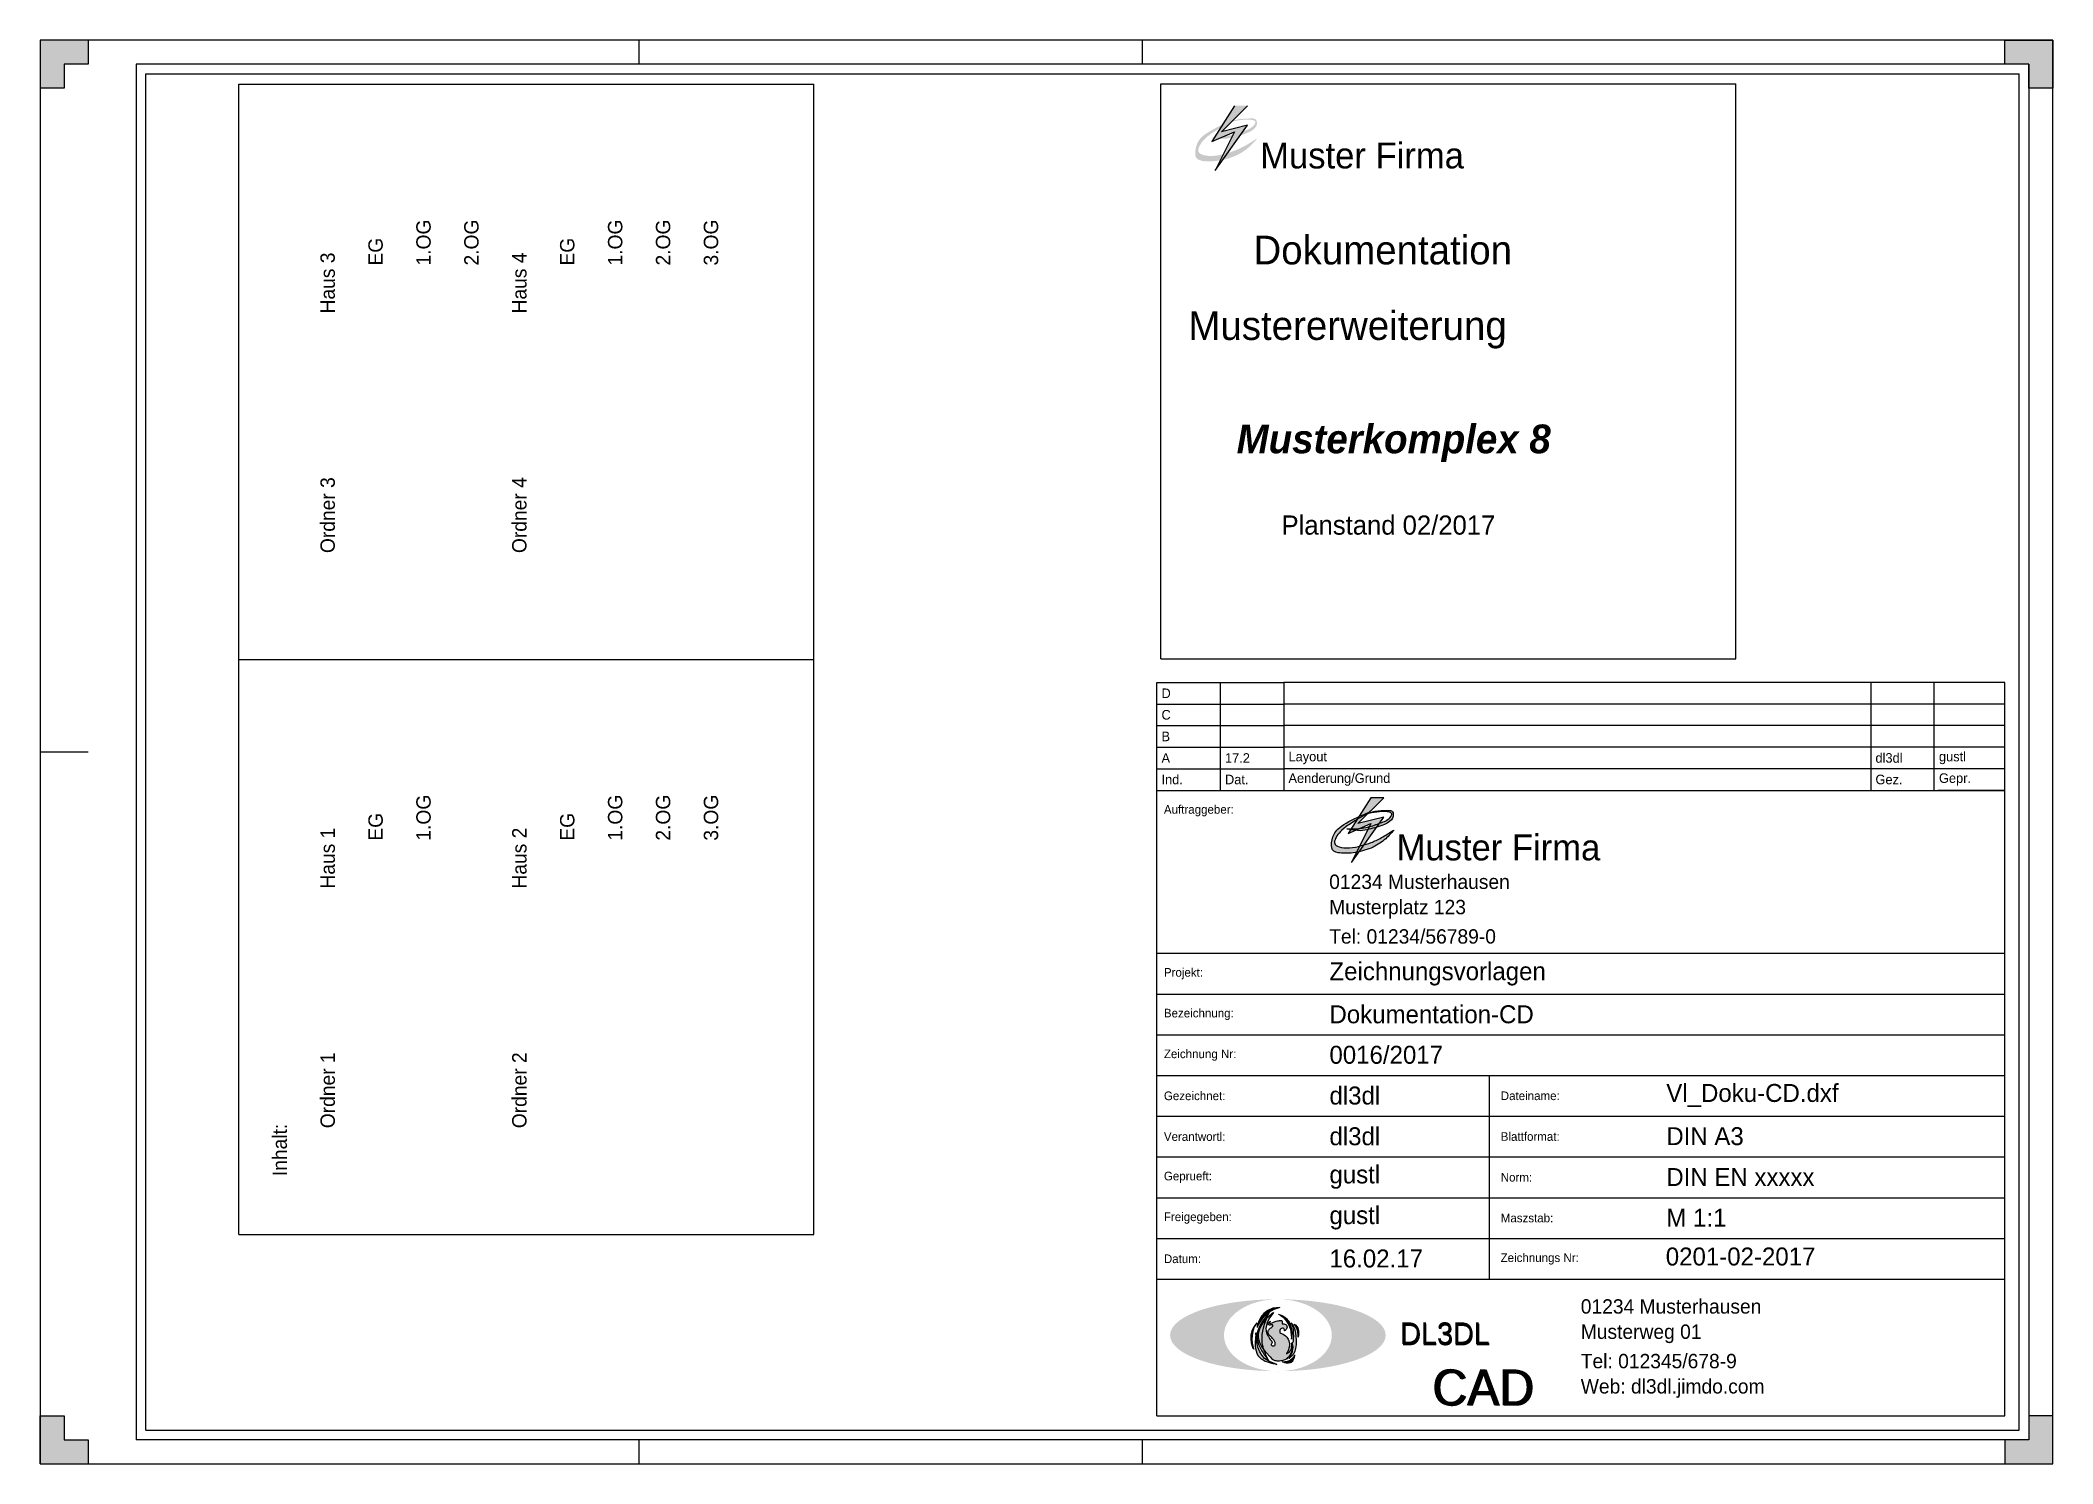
# Model space of a CAD drawing. Header units: millimetres. Extents: x 0 to 420, y 0 to 297.
import ezdxf

# ---------------------------------------------------------------- set-up
doc = ezdxf.new("R2010")
doc.units = ezdxf.units.MM
for name, color, linetype, true_color in [('Blattrahmen', 2, 'Continuous', 0xffff00), ('CD-Text-1', 30, 'Continuous', 0xff7f00), ('CD-Text-2', 94, 'Continuous', 0x008000), ('CD-Text_3', 30, 'Continuous', 0xff7f00), ('Faltmarken', 3, 'Continuous', 0x00ff00), ('Logo', 5, 'Continuous', 0x0000ff), ('Logo Adresse', 5, 'Continuous', 0x0000ff), ('Logo Text', 1, 'Continuous', 0xff0000), ('Logo_a', 1, 'Continuous', 0xff0000), ('Logo_b', 30, 'Continuous', 0xff7f00), ('Logo_c', 14, 'Continuous', 0x800000), ('Musterlogo AG', 3, 'Continuous', 0x00ff00), ('Musterlogo AG 1', 1, 'Continuous', 0xff0000), ('Musterlogo AG Text', 5, 'Continuous', 0x0000ff), ('pfoenix', 94, 'Continuous', 0x008000), ('Planecken', 2, 'Continuous', 0xffff00), ('Plankopf Legende', 6, 'Continuous', 0xff00ff), ('Plankopf Rahmen', 94, 'Continuous', 0x008000), ('Plankopf Text augefuellt', 134, 'Continuous', 0x008080), ('Plankopf Text Vorgabe', 1, 'Continuous', 0xff0000), ('Zeichnungsrahmen rot', 1, 'Continuous', 0xff0000), ('Zeichnungsrahmen_blau', 5, 'Continuous', 0x0000ff)]:
    doc.layers.add(name, color=color, linetype=linetype, true_color=true_color)
doc.styles.add('textstyle0', font='')
doc.styles.add('textstyle1', font='')
doc.styles.add('textstyle10', font='')
doc.styles.add('textstyle11', font='')
doc.styles.add('textstyle12', font='')
doc.styles.add('textstyle13', font='')
doc.styles.add('textstyle14', font='')
doc.styles.add('textstyle15', font='')
doc.styles.add('textstyle16', font='')
doc.styles.add('textstyle17', font='')
doc.styles.add('textstyle18', font='')
doc.styles.add('textstyle19', font='')
doc.styles.add('textstyle2', font='')
doc.styles.add('textstyle20', font='')
doc.styles.add('textstyle21', font='')
doc.styles.add('textstyle22', font='')
doc.styles.add('textstyle23', font='')
doc.styles.add('textstyle24', font='')
doc.styles.add('textstyle25', font='')
doc.styles.add('textstyle26', font='')
doc.styles.add('textstyle27', font='')
doc.styles.add('textstyle28', font='')
doc.styles.add('textstyle29', font='')
doc.styles.add('textstyle3', font='')
doc.styles.add('textstyle30', font='')
doc.styles.add('textstyle31', font='')
doc.styles.add('textstyle32', font='')
doc.styles.add('textstyle33', font='')
doc.styles.add('textstyle34', font='')
doc.styles.add('textstyle35', font='')
doc.styles.add('textstyle36', font='')
doc.styles.add('textstyle37', font='')
doc.styles.add('textstyle38', font='')
doc.styles.add('textstyle39', font='')
doc.styles.add('textstyle4', font='')
doc.styles.add('textstyle40', font='')
doc.styles.add('textstyle41', font='')
doc.styles.add('textstyle42', font='')
doc.styles.add('textstyle43', font='')
doc.styles.add('textstyle44', font='')
doc.styles.add('textstyle45', font='')
doc.styles.add('textstyle46', font='')
doc.styles.add('textstyle47', font='')
doc.styles.add('textstyle48', font='')
doc.styles.add('textstyle49', font='')
doc.styles.add('textstyle5', font='')
doc.styles.add('textstyle50', font='')
doc.styles.add('textstyle51', font='')
doc.styles.add('textstyle52', font='')
doc.styles.add('textstyle53', font='')
doc.styles.add('textstyle54', font='')
doc.styles.add('textstyle55', font='')
doc.styles.add('textstyle56', font='')
doc.styles.add('textstyle57', font='')
doc.styles.add('textstyle58', font='')
doc.styles.add('textstyle59', font='')
doc.styles.add('textstyle6', font='')
doc.styles.add('textstyle60', font='')
doc.styles.add('textstyle61', font='')
doc.styles.add('textstyle62', font='')
doc.styles.add('textstyle63', font='')
doc.styles.add('textstyle64', font='')
doc.styles.add('textstyle65', font='')
doc.styles.add('textstyle66', font='')
doc.styles.add('textstyle67', font='')
doc.styles.add('textstyle68', font='')
doc.styles.add('textstyle69', font='')
doc.styles.add('textstyle7', font='')
doc.styles.add('textstyle70', font='')
doc.styles.add('textstyle71', font='')
doc.styles.add('textstyle72', font='')
doc.styles.add('textstyle73', font='')
doc.styles.add('textstyle74', font='')
doc.styles.add('textstyle75', font='')
doc.styles.add('textstyle76', font='')
doc.styles.add('textstyle77', font='')
doc.styles.add('textstyle78', font='')
doc.styles.add('textstyle8', font='')
doc.styles.add('textstyle9', font='')
doc.styles.get('textstyle0').set_extended_font_data('FreeMono')
doc.styles.get('textstyle1').set_extended_font_data('FreeMono')
doc.styles.get('textstyle10').set_extended_font_data('FreeMono')
doc.styles.get('textstyle11').set_extended_font_data('FreeMono')
doc.styles.get('textstyle12').set_extended_font_data('FreeMono')
doc.styles.get('textstyle13').set_extended_font_data('FreeMono')
doc.styles.get('textstyle14').set_extended_font_data('FreeMono')
doc.styles.get('textstyle15').set_extended_font_data('FreeMono')
doc.styles.get('textstyle16').set_extended_font_data('FreeMono')
doc.styles.get('textstyle17').set_extended_font_data('FreeMono')
doc.styles.get('textstyle18').set_extended_font_data('FreeMono')
doc.styles.get('textstyle19').set_extended_font_data('FreeMono')
doc.styles.get('textstyle2').set_extended_font_data('FreeMono')
doc.styles.get('textstyle20').set_extended_font_data('FreeMono')
doc.styles.get('textstyle21').set_extended_font_data('FreeMono')
doc.styles.get('textstyle22').set_extended_font_data('FreeMono')
doc.styles.get('textstyle23').set_extended_font_data('FreeMono')
doc.styles.get('textstyle24').set_extended_font_data('FreeMono')
doc.styles.get('textstyle25').set_extended_font_data('FreeMono', italic=True, bold=True)
doc.styles.get('textstyle26').set_extended_font_data('FreeMono')
doc.styles.get('textstyle27').set_extended_font_data('FreeMono')
doc.styles.get('textstyle28').set_extended_font_data('URW Chancery L')
doc.styles.get('textstyle29').set_extended_font_data('FreeMono')
doc.styles.get('textstyle3').set_extended_font_data('FreeMono')
doc.styles.get('textstyle30').set_extended_font_data('FreeMono')
doc.styles.get('textstyle31').set_extended_font_data('FreeMono')
doc.styles.get('textstyle32').set_extended_font_data('FreeMono')
doc.styles.get('textstyle33').set_extended_font_data('FreeMono')
doc.styles.get('textstyle34').set_extended_font_data('FreeMono')
doc.styles.get('textstyle35').set_extended_font_data('FreeMono')
doc.styles.get('textstyle36').set_extended_font_data('FreeMono')
doc.styles.get('textstyle37').set_extended_font_data('FreeMono')
doc.styles.get('textstyle38').set_extended_font_data('FreeMono')
doc.styles.get('textstyle39').set_extended_font_data('FreeMono')
doc.styles.get('textstyle4').set_extended_font_data('FreeMono')
doc.styles.get('textstyle40').set_extended_font_data('FreeMono')
doc.styles.get('textstyle41').set_extended_font_data('FreeMono')
doc.styles.get('textstyle42').set_extended_font_data('FreeMono')
doc.styles.get('textstyle43').set_extended_font_data('FreeMono')
doc.styles.get('textstyle44').set_extended_font_data('FreeMono')
doc.styles.get('textstyle45').set_extended_font_data('FreeMono')
doc.styles.get('textstyle46').set_extended_font_data('FreeMono')
doc.styles.get('textstyle47').set_extended_font_data('FreeMono')
doc.styles.get('textstyle48').set_extended_font_data('FreeMono')
doc.styles.get('textstyle49').set_extended_font_data('FreeMono')
doc.styles.get('textstyle5').set_extended_font_data('FreeMono')
doc.styles.get('textstyle50').set_extended_font_data('FreeMono')
doc.styles.get('textstyle51').set_extended_font_data('FreeMono')
doc.styles.get('textstyle52').set_extended_font_data('FreeMono')
doc.styles.get('textstyle53').set_extended_font_data('FreeMono')
doc.styles.get('textstyle54').set_extended_font_data('FreeMono')
doc.styles.get('textstyle55').set_extended_font_data('FreeMono')
doc.styles.get('textstyle56').set_extended_font_data('FreeMono')
doc.styles.get('textstyle57').set_extended_font_data('FreeMono')
doc.styles.get('textstyle58').set_extended_font_data('FreeMono')
doc.styles.get('textstyle59').set_extended_font_data('FreeMono')
doc.styles.get('textstyle6').set_extended_font_data('FreeMono')
doc.styles.get('textstyle60').set_extended_font_data('FreeMono')
doc.styles.get('textstyle61').set_extended_font_data('FreeMono')
doc.styles.get('textstyle62').set_extended_font_data('FreeMono')
doc.styles.get('textstyle63').set_extended_font_data('FreeMono')
doc.styles.get('textstyle64').set_extended_font_data('FreeMono')
doc.styles.get('textstyle65').set_extended_font_data('FreeMono')
doc.styles.get('textstyle66').set_extended_font_data('FreeMono')
doc.styles.get('textstyle67').set_extended_font_data('FreeMono')
doc.styles.get('textstyle68').set_extended_font_data('FreeMono')
doc.styles.get('textstyle69').set_extended_font_data('FreeMono')
doc.styles.get('textstyle7').set_extended_font_data('FreeMono')
doc.styles.get('textstyle70').set_extended_font_data('FreeMono')
doc.styles.get('textstyle71').set_extended_font_data('FreeMono')
doc.styles.get('textstyle72').set_extended_font_data('FreeMono')
doc.styles.get('textstyle73').set_extended_font_data('FreeMono')
doc.styles.get('textstyle74').set_extended_font_data('URW Chancery L')
doc.styles.get('textstyle75').set_extended_font_data('URW Chancery L')
doc.styles.get('textstyle76').set_extended_font_data('URW Chancery L')
doc.styles.get('textstyle77').set_extended_font_data('URW Chancery L')
doc.styles.get('textstyle78').set_extended_font_data('URW Chancery L')
doc.styles.get('textstyle8').set_extended_font_data('FreeMono')
doc.styles.get('textstyle9').set_extended_font_data('FreeMono')

msp = doc.modelspace()

# ---------------------------------------------------------------- hatches: boundary and pattern name
at = {"layer": 'Logo_a'}
h = msp.add_hatch(color=256, dxfattribs=at)
edge = h.paths.add_edge_path()
edge.add_ellipse((258.29, 26.81), major_axis=(18.75, 0), ratio=0.4, start_angle=0, end_angle=360)
edge = h.paths.add_edge_path()
edge.add_ellipse((258.29, 26.81), major_axis=(15, 0), ratio=0.5, start_angle=0, end_angle=360)
at = {"layer": 'Logo_b'}
h = msp.add_hatch(color=256, dxfattribs=at)
edge = h.paths.add_edge_path()
edge.add_ellipse((258.29, 26.81), major_axis=(15, 0), ratio=0.5, start_angle=0, end_angle=360)
edge = h.paths.add_edge_path()
edge.add_ellipse((258.29, 26.81), major_axis=(11.25, 0), ratio=0.666667, start_angle=0, end_angle=360)
at = {"layer": 'Logo_c'}
h = msp.add_hatch(color=256, dxfattribs=at)
edge = h.paths.add_edge_path()
edge.add_ellipse((258.29, 26.81), major_axis=(18.75, 0), ratio=0.4, start_angle=0, end_angle=360)
edge = h.paths.add_edge_path()
edge.add_ellipse((258.29, 26.81), major_axis=(22.5, 0), ratio=0.333333, start_angle=0, end_angle=360)
at = {"layer": 'Musterlogo AG'}
h = msp.add_hatch(color=256, dxfattribs=at)
edge = h.paths.add_edge_path()
edge.add_spline(control_points=[(244.23, 276.83), (246.69, 276.22), (248.67, 276.68), (252.41, 277.67), (254.09, 279.05), (253.86, 280.65), (252.94, 280.72), (249.89, 280.57), (247.98, 280.04), (242.42, 277.29), (241.19, 275.23), (240.81, 272.56), (242.11, 271.72), (245.47, 271.65), (249.51, 272.71), (252.18, 274.47), (254.09, 276.6), (254.09, 276.6), (251.34, 274.85), (249.28, 273.93), (247.37, 273.32), (244.78, 272.71), (242.42, 273.02), (241.5, 273.71), (241.8, 274.77), (242.48, 275.89), (243.83, 277.24), (246.71, 278.95), (248.16, 279.87), (249.41, 280.18), (250.44, 280.36), (251.66, 280.46), (252.84, 280.41), (253.37, 280.28), (253.68, 280), (253.53, 279.44), (252.61, 278.59), (251.56, 278.19), (250.33, 277.7), (248.95, 277.27), (247.37, 276.99), (246.02, 276.81), (244.23, 276.83), (244.23, 276.83)], knot_values=[0, 0, 0, 0, 1, 2, 3, 4, 5, 6, 7, 8, 9, 10, 11, 12, 13, 14, 15, 16, 17, 18, 19, 20, 21, 22, 23, 24, 25, 26, 27, 28, 29, 30, 31, 32, 33, 34, 35, 36, 37, 38, 39, 40, 41, 41, 41, 41], degree=3, periodic=0)
h = msp.add_hatch(color=256, dxfattribs=at)
edge = h.paths.add_edge_path()
edge.add_spline(control_points=[(244.23, 276.83), (246.69, 276.22), (248.67, 276.68), (252.41, 277.67), (254.09, 279.05), (253.86, 280.65), (252.94, 280.72), (249.89, 280.57), (247.98, 280.04), (242.42, 277.29), (241.19, 275.23), (240.81, 272.56), (242.11, 271.72), (245.47, 271.65), (249.51, 272.71), (252.18, 274.47), (254.09, 276.6), (254.09, 276.6), (251.34, 274.85), (249.28, 273.93), (247.37, 273.32), (244.78, 272.71), (242.42, 273.02), (241.5, 273.71), (241.8, 274.77), (242.48, 275.89), (243.83, 277.24), (246.71, 278.95), (248.16, 279.87), (249.41, 280.18), (250.44, 280.36), (251.66, 280.46), (252.84, 280.41), (253.37, 280.28), (253.68, 280), (253.53, 279.44), (252.61, 278.59), (251.56, 278.19), (250.33, 277.7), (248.95, 277.27), (247.37, 276.99), (246.02, 276.81), (244.23, 276.83), (244.23, 276.83)], knot_values=[0, 0, 0, 0, 1, 2, 3, 4, 5, 6, 7, 8, 9, 10, 11, 12, 13, 14, 15, 16, 17, 18, 19, 20, 21, 22, 23, 24, 25, 26, 27, 28, 29, 30, 31, 32, 33, 34, 35, 36, 37, 38, 39, 40, 41, 41, 41, 41], degree=3, periodic=0)
h = msp.add_hatch(color=256, dxfattribs=at)
edge = h.paths.add_edge_path()
edge.add_spline(control_points=[(272.68, 132.47), (275.14, 131.86), (277.12, 132.32), (280.86, 133.31), (282.54, 134.68), (282.31, 136.28), (281.39, 136.36), (278.34, 136.21), (276.44, 135.67), (270.87, 132.93), (269.65, 130.87), (269.26, 128.2), (270.56, 127.36), (273.92, 127.28), (277.96, 128.35), (280.63, 130.1), (282.54, 132.24), (282.54, 132.24), (279.79, 130.49), (277.73, 129.57), (275.82, 128.96), (273.23, 128.35), (270.87, 128.65), (269.95, 129.34), (270.26, 130.41), (270.94, 131.53), (272.29, 132.88), (275.16, 134.59), (276.61, 135.51), (277.86, 135.82), (278.89, 135.99), (280.11, 136.1), (281.29, 136.05), (281.82, 135.92), (282.13, 135.64), (281.98, 135.07), (281.06, 134.23), (280.01, 133.82), (278.78, 133.34), (277.4, 132.9), (275.82, 132.62), (274.47, 132.44), (272.68, 132.47), (272.68, 132.47)], knot_values=[0, 0, 0, 0, 1, 2, 3, 4, 5, 6, 7, 8, 9, 10, 11, 12, 13, 14, 15, 16, 17, 18, 19, 20, 21, 22, 23, 24, 25, 26, 27, 28, 29, 30, 31, 32, 33, 34, 35, 36, 37, 38, 39, 40, 41, 41, 41, 41], degree=3, periodic=0)
h = msp.add_hatch(color=256, dxfattribs=at)
edge = h.paths.add_edge_path()
edge.add_spline(control_points=[(272.68, 132.47), (275.14, 131.86), (277.12, 132.32), (280.86, 133.31), (282.54, 134.68), (282.31, 136.28), (281.39, 136.36), (278.34, 136.21), (276.44, 135.67), (270.87, 132.93), (269.65, 130.87), (269.26, 128.2), (270.56, 127.36), (273.92, 127.28), (277.96, 128.35), (280.63, 130.1), (282.54, 132.24), (282.54, 132.24), (279.79, 130.49), (277.73, 129.57), (275.82, 128.96), (273.23, 128.35), (270.87, 128.65), (269.95, 129.34), (270.26, 130.41), (270.94, 131.53), (272.29, 132.88), (275.16, 134.59), (276.61, 135.51), (277.86, 135.82), (278.89, 135.99), (280.11, 136.1), (281.29, 136.05), (281.82, 135.92), (282.13, 135.64), (281.98, 135.07), (281.06, 134.23), (280.01, 133.82), (278.78, 133.34), (277.4, 132.9), (275.82, 132.62), (274.47, 132.44), (272.68, 132.47), (272.68, 132.47)], knot_values=[0, 0, 0, 0, 1, 2, 3, 4, 5, 6, 7, 8, 9, 10, 11, 12, 13, 14, 15, 16, 17, 18, 19, 20, 21, 22, 23, 24, 25, 26, 27, 28, 29, 30, 31, 32, 33, 34, 35, 36, 37, 38, 39, 40, 41, 41, 41, 41], degree=3, periodic=0)
at = {"layer": 'Musterlogo AG 1'}
for points in [[(249.23, 283.32), (244.51, 275.89), (249.23, 277.92), (245.18, 269.82), (251.93, 279.27), (246.53, 277.92), (251.93, 283.32)], [(277.69, 138.95), (272.96, 131.53), (277.69, 133.55), (273.64, 125.45), (280.39, 134.9), (274.99, 133.55), (280.39, 138.95)]]:
    msp.add_hatch(color=256, dxfattribs=at).paths.add_polyline_path(points)
at = {"layer": 'pfoenix'}
h = msp.add_hatch(color=256, dxfattribs=at)
edge = h.paths.add_edge_path()
edge.add_spline(control_points=[(256.72, 25.82), (257.25, 25.49), (256.88, 24.88), (256.88, 24.88), (256.88, 24.88), (257.01, 24.56), (257.83, 24.55), (257.7, 25.31), (257.54, 25.82), (256.87, 26.49), (256.33, 26.94), (256.13, 27.55), (256.53, 28.18), (257.19, 28.6), (257.3, 28.77), (257.21, 28.99), (256.84, 28.98), (256.5, 28.89), (256.23, 29.04), (256.3, 29.5), (256.72, 29.71), (256.73, 29.73), (256.73, 29.71), (256.62, 29.52), (256.43, 29.38), (256.59, 29.24), (257.08, 29.38), (257.67, 29.69), (258.72, 29.91), (259.1, 29.87), (259.15, 29.77), (259.2, 29.43), (259.08, 29.16), (259.59, 29.21), (259.95, 29.05), (260.24, 28.75), (260.18, 28.25), (259.83, 27.81), (259.7, 27.71), (259.7, 27.71), (259.65, 27.96), (259.57, 28.23), (259.27, 28.29), (258.83, 28.22), (258.65, 27.81), (258.67, 27.3), (259.05, 27.14), (259.81, 26.88), (260.18, 26.4)], knot_values=[0, 0, 0, 0, 1, 2, 3, 4, 5, 6, 7, 8, 9, 10, 11, 12, 13, 14, 15, 16, 17, 18, 19, 20, 21, 22, 23, 24, 25, 26, 27, 28, 29, 30, 31, 32, 33, 34, 35, 36, 37, 38, 39, 40, 41, 42, 43, 44, 45, 46, 46, 46, 46], degree=3, periodic=0)
edge.add_spline(control_points=[(260.18, 26.4), (260.53, 25.8), (260.77, 24.95), (260.63, 24.13), (260.34, 23.39), (260.06, 22.94), (260.06, 22.94), (260.96, 23.47), (261.2, 24.39), (261.19, 25.09), (261.1, 25.28), (261.37, 24.82), (261.4, 23.99), (261.23, 23.46), (260.51, 22.13), (259.75, 21.63), (258.9, 21.4), (257.88, 21.39), (257.23, 21.71), (257.23, 21.71), (257.23, 21.71)], knot_values=[0, 0, 0, 0, 1, 2, 3, 4, 5, 6, 7, 8, 9, 10, 11, 12, 13, 14, 15, 16, 17, 18, 18, 18, 18], degree=3, periodic=0)
edge.add_spline(control_points=[(257.23, 21.71), (257.23, 21.71), (257.15, 21.66), (252.14, 27.42), (257.34, 31.58)], knot_values=[0, 0, 0, 0, 1, 2, 2, 2, 2], degree=3, periodic=0)
edge.add_spline(control_points=[(257.34, 31.58), (255.05, 28.61), (256.72, 25.82), (256.72, 25.82), (256.72, 25.82), (256.72, 25.82), (256.72, 25.82)], knot_values=[0, 0, 0, 0, 1, 2, 3, 4, 4, 4, 4], degree=3, periodic=0)
h = msp.add_hatch(color=256, dxfattribs=at)
edge = h.paths.add_edge_path()
edge.add_spline(control_points=[(256.56, 31.67), (253.99, 26.65), (256.39, 21.43), (256.38, 21.41), (256.38, 21.41), (252.66, 26.73), (256.57, 31.66), (256.56, 31.67), (256.56, 31.67)], knot_values=[0, 0, 0, 0, 1, 2, 3, 4, 5, 6, 6, 6, 6], degree=3, periodic=0)
h = msp.add_hatch(color=256, dxfattribs=at)
edge = h.paths.add_edge_path()
edge.add_spline(control_points=[(258.67, 32.6), (255.22, 31.76), (253.95, 28.46), (253.95, 28.46)], knot_values=[0, 0, 0, 0, 1, 1, 1, 1], degree=3, periodic=0)
edge.add_spline(control_points=[(253.95, 28.46), (253.99, 28.7), (254.46, 32.58), (258.67, 32.6)], knot_values=[0, 0, 0, 0, 1, 1, 1, 1], degree=3, periodic=0)
h = msp.add_hatch(color=256, dxfattribs=at)
edge = h.paths.add_edge_path()
edge.add_spline(control_points=[(260.96, 27.67), (261.03, 27.25), (261.07, 26.93), (261.11, 26.4), (261.12, 26), (261.12, 26), (261.12, 26), (261.3, 26.55), (261.3, 27.2), (261.17, 28.36), (260.8, 29.42), (260.48, 29.94), (259.6, 30.66), (258.43, 31.18), (258.43, 31.18), (258.43, 31.18)], knot_values=[0, 0, 0, 0, 1, 2, 3, 4, 5, 6, 7, 8, 9, 10, 11, 12, 13, 13, 13, 13], degree=3, periodic=0)
edge.add_spline(control_points=[(258.43, 31.18), (259.14, 30.82), (259.54, 30.42), (259.96, 29.88), (260.38, 29.32), (260.78, 28.43), (260.96, 27.67)], knot_values=[0, 0, 0, 0, 1, 2, 3, 4, 4, 4, 4], degree=3, periodic=0)
h = msp.add_hatch(color=256, dxfattribs=at)
edge = h.paths.add_edge_path()
edge.add_spline(control_points=[(262.08, 24.88), (262.04, 24.23), (261.84, 23.34), (261.56, 22.85), (260.94, 22.27), (260.59, 21.93), (260.59, 21.93), (260.84, 22.37), (261.18, 22.93), (261.38, 23.47), (261.4, 23.99), (261.16, 25.17)], knot_values=[0, 0, 0, 0, 1, 2, 3, 4, 5, 6, 7, 8, 9, 9, 9, 9], degree=3, periodic=0)
edge.add_spline(control_points=[(261.16, 25.17), (261.49, 25.34), (261.56, 25.7), (261.6, 26.8), (261.54, 27.78), (261.51, 28.31), (261.17, 29.37), (260.97, 29.51), (261.56, 28.75), (261.75, 28.24), (261.95, 27.5), (262.05, 26.79), (262.1, 25.8), (262.08, 24.88)], knot_values=[0, 0, 0, 0, 1, 2, 3, 4, 5, 6, 7, 8, 9, 10, 11, 11, 11, 11], degree=3, periodic=0)
h = msp.add_hatch(color=256, dxfattribs=at)
edge = h.paths.add_edge_path()
edge.add_spline(control_points=[(253.91, 29.39), (251.83, 27.42), (252.83, 24.11), (253.28, 23.89)], knot_values=[0, 0, 0, 0, 1, 1, 1, 1], degree=3, periodic=0)
edge.add_spline(control_points=[(253.28, 23.89), (253.14, 24), (252.14, 27.32), (253.91, 29.39)], knot_values=[0, 0, 0, 0, 1, 1, 1, 1], degree=3, periodic=0)
h = msp.add_hatch(color=256, dxfattribs=at)
edge = h.paths.add_edge_path()
edge.add_spline(control_points=[(253.66, 27.32), (253.79, 22.41), (258.06, 20.73), (258.06, 20.73), (258.06, 20.73), (253.26, 21.91), (253.7, 27.26), (253.7, 27.26), (253.66, 27.32)], knot_values=[0, 0, 0, 0, 1, 2, 3, 4, 5, 6, 6, 6, 6], degree=3, periodic=0)
h = msp.add_hatch(color=256, dxfattribs=at)
edge = h.paths.add_edge_path()
edge.add_spline(control_points=[(262.53, 26.38), (262.52, 27.07), (262.43, 27.52), (262.33, 28.04), (262.12, 28.46), (261.66, 29.12), (261.66, 29.12), (261.66, 29.12)], knot_values=[0, 0, 0, 0, 1, 2, 3, 4, 5, 5, 5, 5], degree=3, periodic=0)
edge.add_spline(control_points=[(261.66, 29.12), (262.74, 28.58), (262.53, 26.38), (262.53, 26.38), (262.53, 26.38)], knot_values=[0, 0, 0, 0, 1, 2, 2, 2, 2], degree=3, periodic=0)
h = msp.add_hatch(color=256, dxfattribs=at)
edge = h.paths.add_edge_path()
edge.add_spline(control_points=[(259.42, 21.18), (259.88, 20.99), (260.65, 20.98), (261.08, 21.1), (261.46, 21.52), (261.7, 22.11), (261.73, 22.55), (261.77, 22.75), (261.77, 22.75), (261.77, 22.75), (261.62, 22.35), (261.49, 22.22), (261.18, 21.84), (260.85, 21.61), (260.53, 21.47), (260.05, 21.32), (259.58, 21.29), (259.42, 21.29), (259.24, 21.3), (259.24, 21.29), (259.24, 21.29), (259.34, 21.22), (259.42, 21.18), (259.42, 21.18), (259.42, 21.18)], knot_values=[0, 0, 0, 0, 1, 2, 3, 4, 5, 6, 7, 8, 9, 10, 11, 12, 13, 14, 15, 16, 17, 18, 19, 20, 21, 22, 22, 22, 22], degree=3, periodic=0)
at = {"layer": 'Planecken'}
for points in [[(10, 297), (10, 292), (5, 292), (5, 287), (0, 287), (0, 297)], [(410, 297), (420, 297), (420, 287), (415, 287), (415, 292), (410, 292)], [(0, 0), (0, 10), (5, 10), (5, 5), (10, 5), (10, 0)], [(410, 0), (420, 0), (420, 10), (415, 10), (415, 5), (410, 5)]]:
    msp.add_hatch(color=256, dxfattribs=at).paths.add_polyline_path(points)

# ---------------------------------------------------------------- linework, layer by layer
at = {"layer": 'Blattrahmen'}
for p, q in [((420, 297), (0, 297)), ((0, 297), (0, 0)), ((420, 0), (420, 297)), ((0, 0), (420, 0))]:
    msp.add_line(p, q, dxfattribs=at)
at = {"layer": 'Faltmarken'}
for p, q in [((125, 292), (125, 297)), ((230, 292), (230, 297)), ((0, 148.5), (10, 148.5)), ((125, 0), (125, 5)), ((230, 0), (230, 5))]:
    msp.add_line(p, q, dxfattribs=at)
at = {"layer": 'Musterlogo AG'}
msp.add_open_spline([(272.68, 132.47), (275.14, 131.86), (277.12, 132.32), (280.86, 133.31), (282.54, 134.68), (282.31, 136.28), (281.39, 136.36), (278.34, 136.21), (276.44, 135.67), (270.87, 132.93), (269.65, 130.87), (269.26, 128.2), (270.56, 127.36), (273.92, 127.28), (277.96, 128.35), (280.63, 130.1), (282.54, 132.24), (282.54, 132.24), (279.79, 130.49), (277.73, 129.57), (275.82, 128.96), (273.23, 128.35), (270.87, 128.65), (269.95, 129.34), (270.26, 130.41), (270.94, 131.53), (272.29, 132.88), (275.16, 134.59), (276.61, 135.51), (277.86, 135.82), (278.89, 135.99), (280.11, 136.1), (281.29, 136.05), (281.82, 135.92), (282.13, 135.64), (281.98, 135.07), (281.06, 134.23), (280.01, 133.82), (278.78, 133.34), (277.4, 132.9), (275.82, 132.62), (274.47, 132.44), (272.68, 132.47), (272.68, 132.47)], degree=3, dxfattribs=at)
at = {"layer": 'Musterlogo AG 1'}
for p, q in [((249.23, 283.32), (244.51, 275.89)), ((246.53, 277.92), (251.93, 283.32)), ((244.51, 275.89), (249.23, 277.92)), ((245.18, 269.82), (251.93, 279.27)), ((249.23, 277.92), (245.18, 269.82)), ((251.93, 279.27), (246.53, 277.92)), ((277.69, 138.95), (272.96, 131.53)), ((274.99, 133.55), (280.39, 138.95)), ((280.39, 138.95), (277.69, 138.95)), ((273.64, 125.45), (280.39, 134.9)), ((280.39, 134.9), (274.99, 133.55)), ((272.96, 131.53), (277.69, 133.55)), ((277.69, 133.55), (273.64, 125.45))]:
    msp.add_line(p, q, dxfattribs=at)
at = {"layer": 'pfoenix'}
for points in [[(257.34, 31.58), (252.14, 27.42), (257.15, 21.66), (257.23, 21.71), (257.23, 21.71)], [(256.56, 31.67), (253.99, 26.65), (256.39, 21.43), (256.38, 21.41), (256.38, 21.41), (252.66, 26.73), (256.57, 31.66), (256.56, 31.67), (256.56, 31.67)], [(258.67, 32.6), (254.46, 32.58), (253.99, 28.7), (253.95, 28.46)], [(258.67, 32.6), (255.22, 31.76), (253.95, 28.46), (253.95, 28.46)], [(257.34, 31.58), (255.05, 28.61), (256.72, 25.82), (256.72, 25.82), (256.72, 25.82), (256.72, 25.82), (256.72, 25.82)], [(256.72, 25.82), (257.25, 25.49), (256.88, 24.88), (256.88, 24.88), (256.88, 24.88), (257.01, 24.56), (257.83, 24.55), (257.7, 25.31), (257.54, 25.82), (256.87, 26.49), (256.33, 26.94), (256.13, 27.55), (256.53, 28.18), (257.19, 28.6), (257.3, 28.77), (257.21, 28.99), (256.84, 28.98), (256.5, 28.89), (256.23, 29.04), (256.3, 29.5), (256.72, 29.71), (256.73, 29.73), (256.73, 29.71), (256.62, 29.52), (256.43, 29.38), (256.59, 29.24), (257.08, 29.38), (257.67, 29.69), (258.72, 29.91), (259.1, 29.87), (259.15, 29.77), (259.2, 29.43), (259.08, 29.16), (259.59, 29.21), (259.95, 29.05), (260.24, 28.75), (260.18, 28.25), (259.83, 27.81), (259.7, 27.71), (259.7, 27.71), (259.65, 27.96), (259.57, 28.23), (259.27, 28.29), (258.83, 28.22), (258.65, 27.81), (258.67, 27.3), (259.05, 27.14), (259.81, 26.88), (260.18, 26.4)], [(258.43, 31.18), (259.14, 30.82), (259.54, 30.42), (259.96, 29.88), (260.38, 29.32), (260.78, 28.43), (260.96, 27.67)], [(260.96, 27.67), (261.03, 27.25), (261.07, 26.93), (261.11, 26.4), (261.12, 26), (261.12, 26), (261.12, 26), (261.3, 26.55), (261.3, 27.2), (261.17, 28.36), (260.8, 29.42), (260.48, 29.94), (259.6, 30.66), (258.43, 31.18), (258.43, 31.18), (258.43, 31.18)], [(261.16, 25.17), (261.49, 25.34), (261.56, 25.7), (261.6, 26.8), (261.54, 27.78), (261.51, 28.31), (261.17, 29.37), (260.97, 29.51), (261.56, 28.75), (261.75, 28.24), (261.95, 27.5), (262.05, 26.79), (262.1, 25.8), (262.08, 24.88)], [(253.91, 29.39), (251.83, 27.42), (252.83, 24.11), (253.28, 23.89)], [(253.91, 29.39), (252.14, 27.32), (253.14, 24), (253.28, 23.89)], [(253.66, 27.32), (253.79, 22.41), (258.06, 20.73), (258.06, 20.73), (258.06, 20.73), (253.26, 21.91), (253.7, 27.26), (253.7, 27.26), (253.66, 27.32)], [(260.18, 26.4), (260.53, 25.8), (260.77, 24.95), (260.63, 24.13), (260.34, 23.39), (260.06, 22.94), (260.06, 22.94), (260.96, 23.47), (261.2, 24.39), (261.19, 25.09), (261.1, 25.28), (261.37, 24.82), (261.4, 23.99), (261.23, 23.46), (260.51, 22.13), (259.75, 21.63), (258.9, 21.4), (257.88, 21.39), (257.23, 21.71), (257.23, 21.71), (257.23, 21.71)], [(261.66, 29.12), (262.74, 28.58), (262.53, 26.38), (262.53, 26.38), (262.53, 26.38)], [(262.53, 26.38), (262.52, 27.07), (262.43, 27.52), (262.33, 28.04), (262.12, 28.46), (261.66, 29.12), (261.66, 29.12), (261.66, 29.12)], [(259.42, 21.18), (259.88, 20.99), (260.65, 20.98), (261.08, 21.1), (261.46, 21.52), (261.7, 22.11), (261.73, 22.55), (261.77, 22.75), (261.77, 22.75), (261.77, 22.75), (261.62, 22.35), (261.49, 22.22), (261.18, 21.84), (260.85, 21.61), (260.53, 21.47), (260.05, 21.32), (259.58, 21.29), (259.42, 21.29), (259.24, 21.3), (259.24, 21.29), (259.24, 21.29), (259.34, 21.22), (259.42, 21.18), (259.42, 21.18), (259.42, 21.18)], [(262.08, 24.88), (262.04, 24.23), (261.84, 23.34), (261.56, 22.85), (260.94, 22.27), (260.59, 21.93), (260.59, 21.93), (260.84, 22.37), (261.18, 22.93), (261.38, 23.47), (261.4, 23.99), (261.16, 25.17)]]:
    msp.add_open_spline(points, degree=3, dxfattribs=at)
at = {"layer": 'Planecken'}
for p, q in [((10, 297), (10, 292)), ((410, 297), (420, 297)), ((410, 292), (410, 297)), ((420, 297), (420, 287)), ((10, 292), (5, 292)), ((5, 292), (5, 287)), ((415, 292), (410, 292)), ((415, 287), (415, 292)), ((5, 287), (0, 287)), ((420, 287), (415, 287)), ((0, 0), (0, 10)), ((0, 10), (5, 10)), ((5, 10), (5, 5)), ((420, 10), (415, 10)), ((415, 10), (415, 5)), ((420, 0), (420, 10)), ((5, 5), (10, 5)), ((10, 5), (10, 0)), ((415, 5), (410, 5)), ((410, 5), (410, 0)), ((0, 0), (10, 0)), ((410, 0), (420, 0))]:
    msp.add_line(p, q, dxfattribs=at)
at = {"layer": 'Plankopf Legende'}
for p, q in [((41.44, 167.82), (41.44, 287.82)), ((41.44, 287.82), (161.44, 287.82)), ((161.44, 167.82), (161.44, 287.82)), ((233.87, 167.92), (233.87, 287.92)), ((233.87, 287.92), (353.87, 287.92)), ((353.87, 167.92), (353.87, 287.92)), ((41.44, 47.82), (41.44, 167.82)), ((41.44, 167.82), (161.44, 167.82)), ((161.44, 47.82), (161.44, 167.82)), ((233.87, 167.92), (353.87, 167.92)), ((41.44, 47.82), (161.44, 47.82))]:
    msp.add_line(p, q, dxfattribs=at)
at = {"layer": 'Plankopf Rahmen'}
for p, q in [((233, 158.5), (233, 163)), ((233, 163), (241.5, 163)), ((241.5, 163), (259.5, 163)), ((246.25, 163), (246.25, 140.5)), ((259.5, 163), (259.5, 140.5)), ((382, 163), (259.5, 163)), ((396, 163), (382, 163)), ((382, 163), (382, 140.5)), ((395.25, 140.5), (395.25, 163)), ((410, 163), (396, 163)), ((410, 158.5), (410, 163)), ((233, 154), (233, 158.5)), ((233, 158.5), (241.5, 158.5)), ((241.5, 158.5), (259.5, 158.5)), ((382, 158.5), (259.5, 158.5)), ((396, 158.5), (382, 158.5)), ((410, 158.5), (396, 158.5)), ((410, 154), (410, 158.5)), ((233, 149.5), (233, 154)), ((233, 154), (241.5, 154)), ((241.5, 154), (259.5, 154)), ((382, 154), (259.5, 154)), ((396, 154), (382, 154)), ((410, 154), (396, 154)), ((410, 149.5), (410, 154)), ((233, 145), (233, 149.5)), ((233, 149.5), (241.5, 149.5)), ((241.5, 149.5), (259.5, 149.5)), ((382, 149.5), (259.5, 149.5)), ((396, 149.5), (382, 149.5)), ((410, 149.5), (396, 149.5)), ((410, 145), (410, 149.5)), ((233, 140.5), (233, 145)), ((233, 145), (241.5, 145)), ((241.5, 145), (259.5, 145)), ((382, 145), (259.5, 145)), ((396, 145), (382, 145)), ((410, 145), (396, 145)), ((410, 140.5), (410, 145)), ((233, 140.5), (285, 140.5)), ((233, 132), (233, 140.5)), ((285, 140.5), (348, 140.5)), ((348, 140.5), (410, 140.5)), ((410, 140.5), (396, 140.5)), ((410, 132), (410, 140.5)), ((233, 123.5), (233, 132)), ((410, 123.5), (410, 132)), ((233, 115), (233, 123.5)), ((410, 115), (410, 123.5)), ((233, 106.5), (233, 115)), ((410, 106.5), (410, 115)), ((233, 98), (233, 106.5)), ((233, 106.5), (410, 106.5)), ((410, 98), (410, 106.5)), ((233, 89.5), (233, 98)), ((233, 98), (410, 98)), ((410, 89.5), (410, 98)), ((233, 81), (233, 89.5)), ((233, 89.5), (410, 89.5)), ((410, 81), (410, 89.5)), ((233, 72.5), (233, 81)), ((233, 81), (410, 81)), ((302.43, 38.54), (302.43, 81.04)), ((410, 72.5), (410, 81)), ((233, 64), (233, 72.5)), ((233, 72.5), (410, 72.5)), ((410, 64), (410, 72.5)), ((233, 55.5), (233, 64)), ((233, 64), (410, 64)), ((410, 55.5), (410, 64)), ((233, 47), (233, 55.5)), ((233, 55.5), (410, 55.5)), ((410, 47), (410, 55.5)), ((233, 38.5), (233, 47)), ((233, 47), (410, 47)), ((410, 10), (410, 47)), ((233, 10), (233, 38.5)), ((233, 38.5), (292, 38.5)), ((292, 38.5), (351, 38.5)), ((351, 38.5), (410, 38.5)), ((233, 10), (410, 10))]:
    msp.add_line(p, q, dxfattribs=at)
at = {"layer": 'Zeichnungsrahmen rot'}
for p, q in [((22, 7), (22, 290)), ((22, 290), (413, 290)), ((413, 7), (413, 290)), ((22, 7), (413, 7))]:
    msp.add_line(p, q, dxfattribs=at)
at = {"layer": 'Zeichnungsrahmen_blau'}
for p, q in [((415, 292), (20, 292)), ((20, 292), (20, 5)), ((415, 292), (415, 5)), ((415, 5), (20, 5))]:
    msp.add_line(p, q, dxfattribs=at)

# ---------------------------------------------------------------- texts
at = {"layer": 'CD-Text-1', "attachment_point": 4}
for s, insert, char_height, style in [('\\H6;Dokumentation', (253.19, 253.19), 6, 'textstyle26'), ('\\H6;Mustererweiterung', (239.61, 236.57), 3, 'textstyle27')]:
    msp.add_mtext(s, dxfattribs=dict(at, insert=insert, char_height=char_height, style=style))
at = {"layer": 'CD-Text-2', "attachment_point": 4}
for s, insert, char_height, style in [('Musterkomplex 8', (249.68, 212.92), 6, 'textstyle25'), ('Planstand 02/2017', (259.05, 195.82), 4, 'textstyle20')]:
    msp.add_mtext(s, dxfattribs=dict(at, insert=insert, char_height=char_height, style=style))
at = {"layer": 'CD-Text_3', "char_height": 3, "attachment_point": 4, "rotation": 90}
for s, insert, style in [('1.OG', (80, 250), 'textstyle34'), ('2.OG', (90, 250), 'textstyle32'), ('1.OG', (120, 250), 'textstyle31'), ('2.OG', (130, 250), 'textstyle37'), ('3.OG', (140, 250), 'textstyle36'), ('Haus 3', (60, 240), 'textstyle42'), ('EG', (70, 250), 'textstyle45'), ('Haus 4', (100, 240), 'textstyle39'), ('EG', (110, 250), 'textstyle46'), ('Ordner 3', (60, 190), 'textstyle24'), ('Ordner 4', (100, 190), 'textstyle21'), ('1.OG', (80, 130), 'textstyle44'), ('1.OG', (120, 130), 'textstyle33'), ('2.OG', (130, 130), 'textstyle38'), ('3.OG', (140, 130), 'textstyle35'), ('EG', (70, 130), 'textstyle40'), ('EG', (110, 130), 'textstyle43'), ('Haus 1', (60, 120), 'textstyle22'), ('Haus 2', (100, 120), 'textstyle41'), ('Ordner 1', (60, 70), 'textstyle19'), ('Ordner 2', (100, 70), 'textstyle23'), ('Inhalt:', (50, 60), 'textstyle18')]:
    msp.add_mtext(s, dxfattribs=dict(at, insert=insert, style=style))
at = {"layer": 'Logo', "attachment_point": 5}
for s, insert, char_height, style in [('DL3DL\\P', (293.14, 27.22), 4.5, 'textstyle76'), ('CAD\\P', (301.02, 15.89), 7.5, 'textstyle77')]:
    msp.add_mtext(s, dxfattribs=dict(at, insert=insert, char_height=char_height, style=style))
at = {"layer": 'Logo Adresse', "char_height": 4, "attachment_point": 4}
for s, insert, style in [('\\H3;01234 Musterhausen', (269, 121.4), 'textstyle65'), ('\\H3;Musterplatz 123 ', (269, 115.7), 'textstyle60'), ('\\H3;Tel: 01234/56789-0', (269, 110), 'textstyle58'), ('\\H3;01234 Musterhausen', (321.5, 32.8), 'textstyle59'), ('\\H3;Musterweg 01', (321.5, 27.1), 'textstyle57'), ('\\H3;Tel: 012345/678-9 ', (321.5, 21.4), 'textstyle64'), ('\\H3;Web: dl3dl.jimdo.com', (321.5, 15.7), 'textstyle63')]:
    msp.add_mtext(s, dxfattribs=dict(at, insert=insert, style=style))
at = {"layer": 'Logo Text', "attachment_point": 5}
for s, insert, char_height, style in [('DL3DL\\P', (293.24, 26.94), 4.5, 'textstyle78'), ('CAD\\P', (301.34, 15.8), 7.5, 'textstyle75')]:
    msp.add_mtext(s, dxfattribs=dict(at, insert=insert, char_height=char_height, style=style))
at = {"layer": 'Musterlogo AG Text', "char_height": 5.4, "attachment_point": 4}
for insert, style in [((254.59, 272.92), 'textstyle28'), ((283.05, 128.55), 'textstyle74')]:
    msp.add_mtext('Muster Firma', dxfattribs=dict(at, insert=insert, style=style))
at = {"layer": 'Plankopf Text augefuellt', "attachment_point": 4}
for s, insert, char_height, style in [('D', (234, 160.75), 2, 'textstyle67'), ('C', (234, 156.25), 2, 'textstyle66'), ('B', (234, 151.75), 2, 'textstyle69'), ('A', (234, 147.25), 2, 'textstyle68'), ('17.2', (247.25, 147.25), 2, 'textstyle72'), ('Layout', (260.5, 147.25), 2, 'textstyle73'), ('dl3dl', (383, 147.25), 2, 'textstyle70'), ('gustl', (396.25, 147.25), 2, 'textstyle71'), ('\\H3.75;Zeichnungsvorlagen', (269.05, 102.2), 5, 'textstyle61'), ('\\H3.75;Dokumentation-CD', (269.05, 93.75), 5, 'textstyle62'), ('\\H3.75;0016/2017', (269.05, 85.3), 5, 'textstyle51'), ('\\H3.75;dl3dl', (269.05, 76.8), 5, 'textstyle49'), ('\\H3.75;Vl_Doku-CD.dxf', (339.35, 76.82), 5, 'textstyle52'), ('\\H3.75;dl3dl', (269.05, 68.3), 5, 'textstyle55'), ('\\H3.75;DIN A3', (339.35, 68.32), 5, 'textstyle50'), ('\\H3.75;gustl', (269.05, 59.8), 5, 'textstyle47'), ('\\H3.75;DIN EN xxxxx', (339.35, 59.82), 5, 'textstyle54'), ('\\H3.75;gustl', (269.05, 51.3), 5, 'textstyle56'), ('\\H3.75;M 1:1', (339.35, 51.32), 5, 'textstyle53'), ('\\H3.75;16.02.17', (269.05, 42.8), 5, 'textstyle48'), ('\\H3.75;0201-02-2017', (339.24, 43.21), 5, 'textstyle30')]:
    msp.add_mtext(s, dxfattribs=dict(at, insert=insert, char_height=char_height, style=style))
at = {"layer": 'Plankopf Text Vorgabe', "attachment_point": 4}
for s, insert, char_height, style in [('Ind.', (234, 142.75), 2, 'textstyle17'), ('Dat.', (247.25, 142.75), 2, 'textstyle13'), ('Aenderung/Grund', (260.5, 142.75), 2, 'textstyle16'), ('Gez.', (383, 142.75), 2, 'textstyle15'), ('Gepr.', (396.25, 142.75), 2, 'textstyle14'), ('\\H1.8;Auftraggeber:', (234.5, 136.25), 3, 'textstyle9'), ('\\H1.8;Projekt:', (234.5, 102.25), 3, 'textstyle12'), ('\\H1.8;Bezeichnung:', (234.5, 93.75), 3, 'textstyle8'), ('\\H1.8;Zeichnung Nr:', (234.5, 85.25), 3, 'textstyle10'), ('\\H1.8;Gezeichnet:', (234.5, 76.75), 3, 'textstyle4'), ('\\H1.8;Dateiname:', (304.8, 76.76), 3, 'textstyle11'), ('\\H1.8;Verantwortl:', (234.5, 68.25), 3, 'textstyle3'), ('\\H1.8;Blattformat:', (304.8, 68.26), 3, 'textstyle2'), ('\\H1.8;Geprueft:', (234.5, 59.75), 3, 'textstyle0'), ('\\H1.8;Norm:', (304.8, 59.76), 3, 'textstyle6'), ('\\H1.8;Freigegeben:', (234.5, 51.25), 3, 'textstyle5'), ('\\H1.8;Maszstab:', (304.8, 51.26), 3, 'textstyle7'), ('\\H1.8;Datum:', (234.5, 42.75), 3, 'textstyle1'), ('\\H1.8;Zeichnungs Nr:', (304.77, 42.72), 3, 'textstyle29')]:
    msp.add_mtext(s, dxfattribs=dict(at, insert=insert, char_height=char_height, style=style))

doc.saveas('drawing.dxf')
